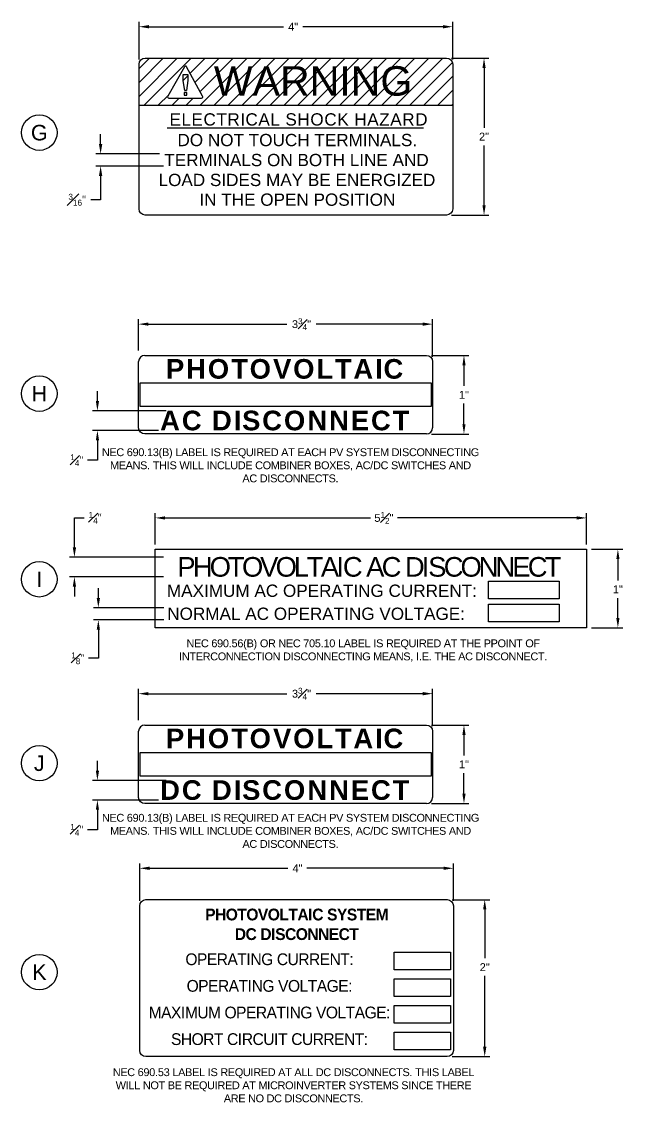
# Model space of a CAD drawing. Header units: feet. Extents: x -1522 to 1718, y -42 to 1309.
# Drawn here: x 1571.99 to 1579.67, y 1267.49 to 1281.26 of the extents above; entities that cross this region are included whole.
import ezdxf
from ezdxf.enums import TextEntityAlignment as Align

# ---------------------------------------------------------------- set-up
doc = ezdxf.new("R2010")
doc.units = ezdxf.units.FT
doc.header["$MEASUREMENT"] = 0
for name, color, linetype in [('E-DETL', 7, 'Continuous'), ('E-TEXT', 7, 'Continuous'), ('G-ANNO-TEXT', 1, 'Continuous')]:
    doc.layers.add(name, color=color, linetype=linetype)
doc.layers.add('G-NPLT', color=67, linetype='Continuous', plot=False)
doc.styles.add('NEI-A', font='arial.ttf')
doc.dimstyles.new('NEI-A', dxfattribs={"dimtxt": 0.1, "dimasz": 0.125, "dimexe": 0.0625, "dimexo": 0.0625, "dimgap": 0.0625, "dimtad": 0, "dimtih": 1, "dimtoh": 1, "dimdec": 4, "dimzin": 3, "dimdsep": 46, "dimlunit": 4, "dimtxsty": 'NEI-A', "dimcen": 0, "dimadec": 0, "dimazin": 0, "dimtfac": 0.75, "dimtdec": 4, "dimtofl": 0, "dimtmove": 0, "dimatfit": 3, "dimfxl": 1, "dimfrac": 1, "dimtolj": 1, "dimtzin": 0, "dimarcsym": 0})

# ---------------------------------------------------------------- blocks, each defined once
blk = doc.blocks.new('*D29')
at = {"layer": 'Defpoints', "color": 0, "transparency": 16777216}
for p in [(1573.896, 1276.302), (1572.958, 1276.052), (1573.798, 1276.052)]:
    blk.add_point(p, dxfattribs=at)
at = {"layer": 'E-DETL', "color": 0, "lineweight": -2, "transparency": 16777216}
for p, q in [((1572.958, 1276.427), (1572.958, 1276.552)), ((1573.833, 1276.302), (1572.896, 1276.302)), ((1573.736, 1276.052), (1572.896, 1276.052)), ((1572.958, 1275.927), (1572.958, 1275.674)), ((1572.958, 1275.674), (1572.833, 1275.674))]:
    blk.add_line(p, q, dxfattribs=at)
at = {"layer": 'E-DETL', "color": 0, "transparency": 16777216}
for points in [[(1572.938, 1276.427), (1572.979, 1276.427), (1572.958, 1276.302)], [(1572.938, 1275.927), (1572.979, 1275.927), (1572.958, 1276.052)]]:
    blk.add_solid(points, dxfattribs=at)
at = {"layer": 'E-DETL', "color": 0, "transparency": 16777216, "insert": (1572.695, 1275.674), "char_height": 0.1, "attachment_point": 5, "style": 'NEI-A'}
blk.add_mtext('\\A1;{\\H0.75x;\\S1#4;}"', dxfattribs=at)
blk = doc.blocks.new('*D30')
at = {"layer": 'Defpoints', "color": 0, "transparency": 16777216}
for p in [(1579.196, 1274.938), (1573.696, 1274.538), (1579.196, 1274.538)]:
    blk.add_point(p, dxfattribs=at)
at = {"layer": 'E-DETL', "color": 0, "lineweight": -2, "transparency": 16777216}
for p, q in [((1573.696, 1274.6), (1573.696, 1275)), ((1573.821, 1274.938), (1576.439, 1274.938)), ((1579.071, 1274.938), (1576.786, 1274.938)), ((1579.196, 1274.6), (1579.196, 1275))]:
    blk.add_line(p, q, dxfattribs=at)
at = {"layer": 'E-DETL', "color": 0, "transparency": 16777216}
for points in [[(1573.821, 1274.958), (1573.821, 1274.917), (1573.696, 1274.938)], [(1579.071, 1274.958), (1579.071, 1274.917), (1579.196, 1274.938)]]:
    blk.add_solid(points, dxfattribs=at)
at = {"layer": 'E-DETL', "color": 0, "transparency": 16777216, "insert": (1576.612, 1274.938), "char_height": 0.1, "attachment_point": 5, "style": 'NEI-A'}
blk.add_mtext('\\A1;5{\\H0.75x;\\S1#2;}"', dxfattribs=at)
blk = doc.blocks.new('*D31')
at = {"layer": 'Defpoints', "color": 0, "transparency": 16777216}
for p in [(1577.498, 1270.473), (1573.498, 1269.995), (1577.498, 1269.995)]:
    blk.add_point(p, dxfattribs=at)
at = {"layer": 'E-DETL', "color": 0, "lineweight": -2, "transparency": 16777216}
for p, q in [((1573.498, 1270.058), (1573.498, 1270.536)), ((1577.498, 1270.058), (1577.498, 1270.536)), ((1573.623, 1270.473), (1575.388, 1270.473)), ((1577.373, 1270.473), (1575.631, 1270.473))]:
    blk.add_line(p, q, dxfattribs=at)
at = {"layer": 'E-DETL', "color": 0, "transparency": 16777216}
for points in [[(1573.623, 1270.494), (1573.623, 1270.452), (1573.498, 1270.473)], [(1577.373, 1270.494), (1577.373, 1270.452), (1577.498, 1270.473)]]:
    blk.add_solid(points, dxfattribs=at)
at = {"layer": 'E-DETL', "color": 0, "transparency": 16777216, "insert": (1575.51, 1270.473), "char_height": 0.1, "attachment_point": 5, "style": 'NEI-A'}
blk.add_mtext('\\A1;4"', dxfattribs=at)
blk = doc.blocks.new('*D32')
at = {"layer": 'Defpoints', "color": 0, "transparency": 16777216}
for p in [(1577.42, 1270.073), (1577.42, 1268.073), (1577.898, 1268.073)]:
    blk.add_point(p, dxfattribs=at)
at = {"layer": 'E-DETL', "color": 0, "lineweight": -2, "transparency": 16777216}
for p, q in [((1577.483, 1270.073), (1577.961, 1270.073)), ((1577.898, 1269.948), (1577.898, 1269.326)), ((1577.898, 1268.198), (1577.898, 1269.101)), ((1577.483, 1268.073), (1577.961, 1268.073))]:
    blk.add_line(p, q, dxfattribs=at)
at = {"layer": 'E-DETL', "color": 0, "transparency": 16777216}
for points in [[(1577.877, 1269.948), (1577.919, 1269.948), (1577.898, 1270.073)], [(1577.877, 1268.198), (1577.919, 1268.198), (1577.898, 1268.073)]]:
    blk.add_solid(points, dxfattribs=at)
at = {"layer": 'E-DETL', "color": 0, "transparency": 16777216, "insert": (1577.898, 1269.213), "char_height": 0.1, "attachment_point": 5, "style": 'NEI-A'}
blk.add_mtext('\\A1;2"', dxfattribs=at)
blk = doc.blocks.new('*D42')
at = {"layer": 'Defpoints', "color": 0, "transparency": 16777216}
for p in [(1577.489, 1281.197), (1573.489, 1280.719), (1577.489, 1280.719)]:
    blk.add_point(p, dxfattribs=at)
at = {"layer": 'E-DETL', "color": 0, "lineweight": -2, "transparency": 16777216}
for p, q in [((1573.489, 1280.781), (1573.489, 1281.259)), ((1573.614, 1281.197), (1575.333, 1281.197)), ((1577.364, 1281.197), (1575.577, 1281.197)), ((1577.489, 1280.781), (1577.489, 1281.259))]:
    blk.add_line(p, q, dxfattribs=at)
at = {"layer": 'E-DETL', "color": 0, "transparency": 16777216}
for points in [[(1573.614, 1281.218), (1573.614, 1281.176), (1573.489, 1281.197)], [(1577.364, 1281.218), (1577.364, 1281.176), (1577.489, 1281.197)]]:
    blk.add_solid(points, dxfattribs=at)
at = {"layer": 'E-DETL', "color": 0, "transparency": 16777216, "insert": (1575.455, 1281.197), "char_height": 0.1, "attachment_point": 5, "style": 'NEI-A'}
blk.add_mtext('\\A1;4"', dxfattribs=at)
blk = doc.blocks.new('*D43')
at = {"layer": 'Defpoints', "color": 0, "transparency": 16777216}
for p in [(1577.411, 1280.797), (1577.411, 1278.797), (1577.889, 1278.797)]:
    blk.add_point(p, dxfattribs=at)
at = {"layer": 'E-DETL', "color": 0, "lineweight": -2, "transparency": 16777216}
for p, q in [((1577.474, 1280.797), (1577.952, 1280.797)), ((1577.889, 1280.672), (1577.889, 1279.909)), ((1577.889, 1278.922), (1577.889, 1279.684)), ((1577.474, 1278.797), (1577.952, 1278.797))]:
    blk.add_line(p, q, dxfattribs=at)
at = {"layer": 'E-DETL', "color": 0, "transparency": 16777216}
for points in [[(1577.869, 1280.672), (1577.91, 1280.672), (1577.889, 1280.797)], [(1577.869, 1278.922), (1577.91, 1278.922), (1577.889, 1278.797)]]:
    blk.add_solid(points, dxfattribs=at)
at = {"layer": 'E-DETL', "color": 0, "transparency": 16777216, "insert": (1577.889, 1279.797), "char_height": 0.1, "attachment_point": 5, "style": 'NEI-A'}
blk.add_mtext('\\A1;2"', dxfattribs=at)
blk = doc.blocks.new('*D50')
at = {"layer": 'Defpoints', "color": 0, "transparency": 16777216}
for p in [(1573.811, 1279.577), (1572.999, 1279.421), (1573.863, 1279.421)]:
    blk.add_point(p, dxfattribs=at)
at = {"layer": 'E-DETL', "color": 0, "lineweight": -2, "transparency": 16777216}
for p, q in [((1572.999, 1279.702), (1572.999, 1279.827)), ((1573.749, 1279.577), (1572.937, 1279.577)), ((1573.8, 1279.421), (1572.937, 1279.421)), ((1572.999, 1279.296), (1572.999, 1278.993)), ((1572.999, 1278.993), (1572.874, 1278.993))]:
    blk.add_line(p, q, dxfattribs=at)
at = {"layer": 'E-DETL', "color": 0, "transparency": 16777216}
for points in [[(1572.978, 1279.702), (1573.02, 1279.702), (1572.999, 1279.577)], [(1572.978, 1279.296), (1573.02, 1279.296), (1572.999, 1279.421)]]:
    blk.add_solid(points, dxfattribs=at)
at = {"layer": 'E-DETL', "color": 0, "transparency": 16777216, "insert": (1572.7, 1278.993), "char_height": 0.1, "attachment_point": 5, "style": 'NEI-A'}
blk.add_mtext('\\A1;{\\H0.75x;\\S3#16;}"', dxfattribs=at)
blk = doc.blocks.new('*D51')
at = {"layer": 'Defpoints', "color": 0, "transparency": 16777216}
for p in [(1577.233, 1277.407), (1573.483, 1277.007), (1577.233, 1276.929)]:
    blk.add_point(p, dxfattribs=at)
at = {"layer": 'E-DETL', "color": 0, "lineweight": -2, "transparency": 16777216}
for p, q in [((1573.483, 1277.07), (1573.483, 1277.47)), ((1577.233, 1276.992), (1577.233, 1277.47)), ((1573.608, 1277.407), (1575.375, 1277.407)), ((1577.108, 1277.407), (1575.746, 1277.407))]:
    blk.add_line(p, q, dxfattribs=at)
at = {"layer": 'E-DETL', "color": 0, "transparency": 16777216}
for points in [[(1573.608, 1277.428), (1573.608, 1277.387), (1573.483, 1277.407)], [(1577.108, 1277.428), (1577.108, 1277.387), (1577.233, 1277.407)]]:
    blk.add_solid(points, dxfattribs=at)
at = {"layer": 'E-DETL', "color": 0, "transparency": 16777216, "insert": (1575.561, 1277.407), "char_height": 0.1, "attachment_point": 5, "style": 'NEI-A'}
blk.add_mtext('\\A1;3{\\H0.75x;\\S3#4;}"', dxfattribs=at)
blk = doc.blocks.new('*D52')
at = {"layer": 'Defpoints', "color": 0, "transparency": 16777216}
for p in [(1577.155, 1277.007), (1577.155, 1276.007), (1577.633, 1276.007)]:
    blk.add_point(p, dxfattribs=at)
at = {"layer": 'E-DETL', "color": 0, "lineweight": -2, "transparency": 16777216}
for p, q in [((1577.218, 1277.007), (1577.696, 1277.007)), ((1577.633, 1276.882), (1577.633, 1276.62)), ((1577.633, 1276.132), (1577.633, 1276.395)), ((1577.218, 1276.007), (1577.696, 1276.007))]:
    blk.add_line(p, q, dxfattribs=at)
at = {"layer": 'E-DETL', "color": 0, "transparency": 16777216}
for points in [[(1577.613, 1276.882), (1577.654, 1276.882), (1577.633, 1277.007)], [(1577.613, 1276.132), (1577.654, 1276.132), (1577.633, 1276.007)]]:
    blk.add_solid(points, dxfattribs=at)
at = {"layer": 'E-DETL', "color": 0, "transparency": 16777216, "insert": (1577.633, 1276.507), "char_height": 0.1, "attachment_point": 5, "style": 'NEI-A'}
blk.add_mtext('\\A1;1"', dxfattribs=at)
blk = doc.blocks.new('*D53')
at = {"layer": 'Defpoints', "color": 0, "transparency": 16777216}
for p in [(1579.196, 1274.538), (1579.196, 1273.538), (1579.596, 1273.538)]:
    blk.add_point(p, dxfattribs=at)
at = {"layer": 'E-DETL', "color": 0, "lineweight": -2, "transparency": 16777216}
for p, q in [((1579.259, 1274.538), (1579.659, 1274.538)), ((1579.596, 1274.413), (1579.596, 1274.141)), ((1579.596, 1273.663), (1579.596, 1273.916)), ((1579.259, 1273.538), (1579.659, 1273.538))]:
    blk.add_line(p, q, dxfattribs=at)
at = {"layer": 'E-DETL', "color": 0, "transparency": 16777216}
for points in [[(1579.576, 1274.413), (1579.617, 1274.413), (1579.596, 1274.538)], [(1579.576, 1273.663), (1579.617, 1273.663), (1579.596, 1273.538)]]:
    blk.add_solid(points, dxfattribs=at)
at = {"layer": 'E-DETL', "color": 0, "transparency": 16777216, "insert": (1579.596, 1274.028), "char_height": 0.1, "attachment_point": 5, "style": 'NEI-A'}
blk.add_mtext('\\A1;1"', dxfattribs=at)
blk = doc.blocks.new('*D54')
at = {"layer": 'Defpoints', "color": 0, "transparency": 16777216}
for p in [(1573.861, 1274.437), (1572.665, 1274.187), (1573.861, 1274.187)]:
    blk.add_point(p, dxfattribs=at)
at = {"layer": 'E-DETL', "color": 0, "lineweight": -2, "transparency": 16777216}
for p, q in [((1572.665, 1274.562), (1572.665, 1274.94)), ((1572.665, 1274.94), (1572.79, 1274.94)), ((1573.799, 1274.437), (1572.602, 1274.437)), ((1573.799, 1274.187), (1572.602, 1274.187)), ((1572.665, 1274.062), (1572.665, 1273.937))]:
    blk.add_line(p, q, dxfattribs=at)
at = {"layer": 'E-DETL', "color": 0, "transparency": 16777216}
for points in [[(1572.644, 1274.562), (1572.686, 1274.562), (1572.665, 1274.437)], [(1572.644, 1274.062), (1572.686, 1274.062), (1572.665, 1274.187)]]:
    blk.add_solid(points, dxfattribs=at)
at = {"layer": 'E-DETL', "color": 0, "transparency": 16777216, "insert": (1572.929, 1274.94), "char_height": 0.1, "attachment_point": 5, "style": 'NEI-A'}
blk.add_mtext('\\A1;{\\H0.75x;\\S1#4;}"', dxfattribs=at)
blk = doc.blocks.new('*D55')
at = {"layer": 'Defpoints', "color": 0, "transparency": 16777216}
for p in [(1573.867, 1273.793), (1572.97, 1273.637), (1573.866, 1273.637)]:
    blk.add_point(p, dxfattribs=at)
at = {"layer": 'E-DETL', "color": 0, "lineweight": -2, "transparency": 16777216}
for p, q in [((1572.97, 1273.918), (1572.97, 1274.043)), ((1573.804, 1273.793), (1572.907, 1273.793)), ((1573.804, 1273.637), (1572.907, 1273.637)), ((1572.97, 1273.512), (1572.97, 1273.149)), ((1572.97, 1273.149), (1572.845, 1273.149))]:
    blk.add_line(p, q, dxfattribs=at)
at = {"layer": 'E-DETL', "color": 0, "transparency": 16777216}
for points in [[(1572.949, 1273.918), (1572.991, 1273.918), (1572.97, 1273.793)], [(1572.949, 1273.512), (1572.991, 1273.512), (1572.97, 1273.637)]]:
    blk.add_solid(points, dxfattribs=at)
at = {"layer": 'E-DETL', "color": 0, "transparency": 16777216, "insert": (1572.707, 1273.149), "char_height": 0.1, "attachment_point": 5, "style": 'NEI-A'}
blk.add_mtext('\\A1;{\\H0.75x;\\S1#8;}"', dxfattribs=at)
blk = doc.blocks.new('CIRCTAG')
at = {"color": 0, "linetype": 'ByBlock', "lineweight": -2, "transparency": 16777216}
blk.add_circle((0, 0), 0.125, dxfattribs=at)
at = {"layer": 'G-ANNO-TEXT', "color": 0, "transparency": 16777216, "style": 'NEI-A'}
blk.add_attdef('TAGNUMBER', text='', height=0.1, dxfattribs=at).set_placement((0, 0), align=Align.MIDDLE_CENTER)
blk = doc.blocks.new('*D10')
at = {"layer": 'Defpoints', "color": 0, "transparency": 16777216}
for p in [(1573.896, 1271.593), (1572.958, 1271.343), (1573.798, 1271.343)]:
    blk.add_point(p, dxfattribs=at)
at = {"layer": 'E-DETL', "color": 0, "lineweight": -2, "transparency": 16777216}
for p, q in [((1572.958, 1271.718), (1572.958, 1271.843)), ((1573.833, 1271.593), (1572.896, 1271.593)), ((1573.736, 1271.343), (1572.896, 1271.343)), ((1572.958, 1271.218), (1572.958, 1270.964)), ((1572.958, 1270.964), (1572.833, 1270.964))]:
    blk.add_line(p, q, dxfattribs=at)
at = {"layer": 'E-DETL', "color": 0, "transparency": 16777216}
for points in [[(1572.938, 1271.718), (1572.979, 1271.718), (1572.958, 1271.593)], [(1572.938, 1271.218), (1572.979, 1271.218), (1572.958, 1271.343)]]:
    blk.add_solid(points, dxfattribs=at)
at = {"layer": 'E-DETL', "color": 0, "transparency": 16777216, "insert": (1572.695, 1270.964), "char_height": 0.1, "attachment_point": 5, "style": 'NEI-A'}
blk.add_mtext('\\A1;{\\H0.75x;\\S1#4;}"', dxfattribs=at)
blk = doc.blocks.new('*D11')
at = {"layer": 'Defpoints', "color": 0, "transparency": 16777216}
for p in [(1577.233, 1272.698), (1573.483, 1272.298), (1577.233, 1272.22)]:
    blk.add_point(p, dxfattribs=at)
at = {"layer": 'E-DETL', "color": 0, "lineweight": -2, "transparency": 16777216}
for p, q in [((1573.483, 1272.36), (1573.483, 1272.76)), ((1577.233, 1272.282), (1577.233, 1272.76)), ((1573.608, 1272.698), (1575.375, 1272.698)), ((1577.108, 1272.698), (1575.746, 1272.698))]:
    blk.add_line(p, q, dxfattribs=at)
at = {"layer": 'E-DETL', "color": 0, "transparency": 16777216}
for points in [[(1573.608, 1272.719), (1573.608, 1272.677), (1573.483, 1272.698)], [(1577.108, 1272.719), (1577.108, 1272.677), (1577.233, 1272.698)]]:
    blk.add_solid(points, dxfattribs=at)
at = {"layer": 'E-DETL', "color": 0, "transparency": 16777216, "insert": (1575.561, 1272.698), "char_height": 0.1, "attachment_point": 5, "style": 'NEI-A'}
blk.add_mtext('\\A1;3{\\H0.75x;\\S3#4;}"', dxfattribs=at)
blk = doc.blocks.new('*D12')
at = {"layer": 'Defpoints', "color": 0, "transparency": 16777216}
for p in [(1577.155, 1272.298), (1577.155, 1271.298), (1577.633, 1271.298)]:
    blk.add_point(p, dxfattribs=at)
at = {"layer": 'E-DETL', "color": 0, "lineweight": -2, "transparency": 16777216}
for p, q in [((1577.218, 1272.298), (1577.696, 1272.298)), ((1577.633, 1272.173), (1577.633, 1271.911)), ((1577.633, 1271.423), (1577.633, 1271.685)), ((1577.218, 1271.298), (1577.696, 1271.298))]:
    blk.add_line(p, q, dxfattribs=at)
at = {"layer": 'E-DETL', "color": 0, "transparency": 16777216}
for points in [[(1577.613, 1272.173), (1577.654, 1272.173), (1577.633, 1272.298)], [(1577.613, 1271.423), (1577.654, 1271.423), (1577.633, 1271.298)]]:
    blk.add_solid(points, dxfattribs=at)
at = {"layer": 'E-DETL', "color": 0, "transparency": 16777216, "insert": (1577.633, 1271.798), "char_height": 0.1, "attachment_point": 5, "style": 'NEI-A'}
blk.add_mtext('\\A1;1"', dxfattribs=at)

msp = doc.modelspace()

# ---------------------------------------------------------------- hatches: boundary and pattern name
at = {"layer": 'E-DETL'}
h = msp.add_hatch(dxfattribs=at)
h.set_pattern_fill('ANSI31', color=30, scale=1.0084, style=0)
h.set_pattern_definition([(45, (1469.23427, 1288.89362), (-0.08913085, 0.08913085), [])])
edge = h.paths.add_edge_path()
edge.add_spline(control_points=[(1577.48939, 1280.19671), (1577.48939, 1280.49149), (1577.48939, 1280.71858), (1577.48939, 1280.71858)], knot_values=[7, 7, 7, 7, 7.3509524, 7.3509524, 7.3509524, 7.3509524], degree=3, periodic=0)
edge.add_spline(control_points=[(1577.48939, 1280.71858), (1577.48939, 1280.76173), (1577.45441, 1280.79671), (1577.41126, 1280.79671)], knot_values=[6, 6, 6, 6, 7, 7, 7, 7], degree=3, periodic=0)
edge.add_spline(control_points=[(1577.41126, 1280.79671), (1577.41126, 1280.79671), (1573.56751, 1280.79671), (1573.56751, 1280.79671)], knot_values=[5, 5, 5, 5, 6, 6, 6, 6], degree=3, periodic=0)
edge.add_spline(control_points=[(1573.56751, 1280.79671), (1573.52436, 1280.79671), (1573.48939, 1280.76173), (1573.48939, 1280.71858)], knot_values=[4, 4, 4, 4, 5, 5, 5, 5], degree=3, periodic=0)
edge.add_spline(control_points=[(1573.48939, 1280.71858), (1573.48939, 1280.71858), (1573.48939, 1280.49149), (1573.48939, 1280.19671)], knot_values=[3.6490476, 3.6490476, 3.6490476, 3.6490476, 4, 4, 4, 4], degree=3, periodic=0)
edge.add_line((1573.48939, 1280.19671), (1577.48939, 1280.19671))
edge = h.paths.add_edge_path(flags=16)
edge.add_spline(control_points=[(1573.87043, 1280.28722), (1573.87043, 1280.28722), (1574.28479, 1280.28727), (1574.28479, 1280.28727), (1574.30015, 1280.28733), (1574.3067, 1280.30068), (1574.29931, 1280.31416)], knot_values=[2, 2, 2, 2, 3, 3, 3, 4, 4, 4, 4], degree=3, periodic=0)
edge.add_spline(control_points=[(1573.87043, 1280.28722), (1573.85509, 1280.28713), (1573.84871, 1280.29795), (1573.85628, 1280.31132), (1573.85628, 1280.31132), (1573.90947, 1280.40511), (1573.96265, 1280.49889)], knot_values=[4, 4, 4, 4, 5, 5, 5, 5.5, 5.5, 5.5, 5.5], degree=3, periodic=0)
edge.add_spline(control_points=[(1573.96265, 1280.49889), (1574.01583, 1280.59267), (1574.06901, 1280.68645), (1574.06901, 1280.68645)], knot_values=[5.5, 5.5, 5.5, 5.5, 6, 6, 6, 6], degree=3, periodic=0)
edge.add_spline(control_points=[(1574.06901, 1280.68645), (1574.07658, 1280.6998), (1574.08877, 1280.69969), (1574.09617, 1280.68623), (1574.09617, 1280.68623), (1574.29931, 1280.31416), (1574.29931, 1280.31416)], knot_values=[0, 0, 0, 0, 1, 1, 1, 2, 2, 2, 2], degree=3, periodic=0)
h.paths.add_polyline_path([(1574.11008, 1280.51174), (1574.09375, 1280.38289), (1574.07206, 1280.38289), (1574.05036, 1280.50901), (1574.05036, 1280.5863), (1574.11008, 1280.5863)], flags=0)
h.paths.add_polyline_path([(1574.09917, 1280.32492), (1574.06391, 1280.32492), (1574.06391, 1280.36022), (1574.09917, 1280.36022)], flags=0)

# ---------------------------------------------------------------- linework, layer by layer
msp.add_line((1573.48939, 1280.19671), (1577.48939, 1280.19671), dxfattribs=at)
for points in [[(1574.05036, 1280.5863), (1574.11008, 1280.5863), (1574.11008, 1280.51174), (1574.09375, 1280.38289), (1574.07206, 1280.38289), (1574.05036, 1280.50901), (1574.05036, 1280.5863)], [(1574.09917, 1280.32492), (1574.09917, 1280.36022), (1574.06391, 1280.36022), (1574.06391, 1280.32492), (1574.09917, 1280.32492)], [(1573.56161, 1277.00735), (1577.15536, 1277.00735)], [(1573.48348, 1276.08548), (1573.48348, 1276.92923)], [(1577.23348, 1276.92923), (1577.23348, 1276.08548)], [(1577.15536, 1276.00735), (1573.56161, 1276.00735)], [(1573.48348, 1271.37605), (1573.48348, 1272.2198)], [(1573.56161, 1272.29792), (1577.15536, 1272.29792)], [(1577.23348, 1272.2198), (1577.23348, 1271.37605)], [(1577.15536, 1271.29792), (1573.56161, 1271.29792)]]:
    msp.add_lwpolyline(points, dxfattribs=at)
for points in [[(1573.50264, 1276.65735), (1577.21433, 1276.65735), (1577.21433, 1276.35735), (1573.50264, 1276.35735)], [(1573.69634, 1274.53759), (1579.19634, 1274.53759), (1579.19634, 1273.53759), (1573.69634, 1273.53759)], [(1577.9467, 1274.13144), (1578.84899, 1274.13144), (1578.84899, 1273.90601), (1577.9467, 1273.90601)], [(1577.9467, 1273.83822), (1578.84899, 1273.83822), (1578.84899, 1273.61279), (1577.9467, 1273.61279)], [(1573.50264, 1271.94792), (1577.21433, 1271.94792), (1577.21433, 1271.64792), (1573.50264, 1271.64792)], [(1576.74201, 1269.40283), (1577.4624, 1269.40283), (1577.4624, 1269.1774), (1576.74201, 1269.1774)], [(1576.74201, 1269.06354), (1577.4624, 1269.06354), (1577.4624, 1268.83811), (1576.74201, 1268.83811)], [(1576.74201, 1268.72424), (1577.4624, 1268.72424), (1577.4624, 1268.49881), (1576.74201, 1268.49881)], [(1576.74201, 1268.38494), (1577.4624, 1268.38494), (1577.4624, 1268.15951), (1576.74201, 1268.15951)]]:
    msp.add_lwpolyline(points, close=True, dxfattribs=at)
for points in [[(1573.48939, 1280.71858), (1573.48939, 1280.76173), (1573.52436, 1280.79671), (1573.56751, 1280.79671)], [(1573.48939, 1278.87483), (1573.48939, 1278.87483), (1573.48939, 1280.71858), (1573.48939, 1280.71858)], [(1573.56751, 1280.79671), (1573.56751, 1280.79671), (1577.41126, 1280.79671), (1577.41126, 1280.79671)], [(1577.41126, 1280.79671), (1577.45441, 1280.79671), (1577.48939, 1280.76173), (1577.48939, 1280.71858)], [(1577.48939, 1280.71858), (1577.48939, 1280.71858), (1577.48939, 1278.87483), (1577.48939, 1278.87483)], [(1573.56751, 1278.79671), (1573.52436, 1278.79671), (1573.48939, 1278.83167), (1573.48939, 1278.87483)], [(1577.41126, 1278.79671), (1577.41126, 1278.79671), (1573.56751, 1278.79671), (1573.56751, 1278.79671)], [(1577.48939, 1278.87483), (1577.48939, 1278.83167), (1577.45441, 1278.79671), (1577.41126, 1278.79671)], [(1573.56161, 1277.00735), (1573.51846, 1277.00735), (1573.48348, 1276.97238), (1573.48348, 1276.92923)], [(1577.15536, 1277.00735), (1577.19851, 1277.00735), (1577.23348, 1276.97238), (1577.23348, 1276.92923)], [(1573.56161, 1276.00735), (1573.51846, 1276.00735), (1573.48348, 1276.04233), (1573.48348, 1276.08548)], [(1577.15536, 1276.00735), (1577.19851, 1276.00735), (1577.23348, 1276.04233), (1577.23348, 1276.08548)], [(1573.56161, 1272.29792), (1573.51846, 1272.29792), (1573.48348, 1272.26295), (1573.48348, 1272.2198)], [(1577.15536, 1272.29792), (1577.19851, 1272.29792), (1577.23348, 1272.26295), (1577.23348, 1272.2198)], [(1573.56161, 1271.29792), (1573.51846, 1271.29792), (1573.48348, 1271.3329), (1573.48348, 1271.37605)], [(1577.15536, 1271.29792), (1577.19851, 1271.29792), (1577.23348, 1271.3329), (1577.23348, 1271.37605)], [(1573.49829, 1269.99509), (1573.49829, 1270.03824), (1573.53327, 1270.07322), (1573.57642, 1270.07322)], [(1573.49829, 1268.15134), (1573.49829, 1268.15134), (1573.49829, 1269.99509), (1573.49829, 1269.99509)], [(1573.57642, 1270.07322), (1573.57642, 1270.07322), (1577.42017, 1270.07322), (1577.42017, 1270.07322)], [(1577.42017, 1270.07322), (1577.46331, 1270.07322), (1577.49829, 1270.03824), (1577.49829, 1269.99509)], [(1577.49829, 1269.99509), (1577.49829, 1269.99509), (1577.49829, 1268.15134), (1577.49829, 1268.15134)], [(1573.57642, 1268.07322), (1573.53327, 1268.07322), (1573.49829, 1268.10818), (1573.49829, 1268.15134)], [(1577.42017, 1268.07322), (1577.42017, 1268.07322), (1573.57642, 1268.07322), (1573.57642, 1268.07322)], [(1577.49829, 1268.15134), (1577.49829, 1268.10818), (1577.46331, 1268.07322), (1577.42017, 1268.07322)]]:
    msp.add_open_spline(points, degree=3, dxfattribs=at)
msp.add_open_spline([(1574.06901, 1280.68645), (1574.07658, 1280.6998), (1574.08877, 1280.69969), (1574.09617, 1280.68623), (1574.09617, 1280.68623), (1574.29931, 1280.31416), (1574.29931, 1280.31416), (1574.3067, 1280.30068), (1574.30015, 1280.28733), (1574.28479, 1280.28727), (1574.28479, 1280.28727), (1573.87043, 1280.28722), (1573.87043, 1280.28722), (1573.85509, 1280.28713), (1573.84871, 1280.29795), (1573.85628, 1280.31132), (1573.85628, 1280.31132), (1574.06901, 1280.68645), (1574.06901, 1280.68645)], degree=3, knots=[0, 0, 0, 0, 1, 1, 1, 2, 2, 2, 3, 3, 3, 4, 4, 4, 5, 5, 5, 6, 6, 6, 6], dxfattribs=at)
at = {"layer": 'G-ANNO-TEXT'}
msp.add_lwpolyline([(1573.84856, 1279.91067), (1577.1179, 1279.91067)], dxfattribs=at)

# ---------------------------------------------------------------- block references
ref = msp.add_blockref('CIRCTAG', (1572.21718, 1279.84749), dxfattribs=dict(at, xscale=1.807828162050252, yscale=1.807828162050252, zscale=1.807828162050252))
ref.add_attrib('TAGNUMBER', 'G', dxfattribs={"layer": 'E-TEXT', "color": 0, "transparency": 16777216, "height": 0.19778, "style": 'NEI-A'}).set_placement((1572.21718, 1279.84749), align=Align.MIDDLE_CENTER)
ref = msp.add_blockref('CIRCTAG', (1572.21718, 1276.52138), dxfattribs=dict(at, xscale=1.807828162050252, yscale=1.807828162050252, zscale=1.807828162050252))
ref.add_attrib('TAGNUMBER', 'H', dxfattribs={"layer": 'E-TEXT', "color": 0, "transparency": 16777216, "height": 0.19778, "style": 'NEI-A'}).set_placement((1572.21718, 1276.52138), align=Align.MIDDLE_CENTER)
ref = msp.add_blockref('CIRCTAG', (1572.21718, 1274.15589), dxfattribs=dict(at, xscale=1.807828162050252, yscale=1.807828162050252, zscale=1.807828162050252))
ref.add_attrib('TAGNUMBER', 'I', dxfattribs={"layer": 'E-TEXT', "color": 0, "transparency": 16777216, "height": 0.19778, "style": 'NEI-A'}).set_placement((1572.21718, 1274.15589), align=Align.MIDDLE_CENTER)
ref = msp.add_blockref('CIRCTAG', (1572.21718, 1271.81195), dxfattribs=dict(at, xscale=1.807828162050252, yscale=1.807828162050252, zscale=1.807828162050252))
ref.add_attrib('TAGNUMBER', 'J', dxfattribs={"layer": 'E-TEXT', "color": 0, "transparency": 16777216, "height": 0.19778, "style": 'NEI-A'}).set_placement((1572.21718, 1271.81195), align=Align.MIDDLE_CENTER)
ref = msp.add_blockref('CIRCTAG', (1572.21718, 1269.14981), dxfattribs=dict(at, xscale=1.807828162050252, yscale=1.807828162050252, zscale=1.807828162050252))
ref.add_attrib('TAGNUMBER', 'K', dxfattribs={"layer": 'E-TEXT', "color": 0, "transparency": 16777216, "height": 0.19778, "style": 'NEI-A'}).set_placement((1572.21718, 1269.14981), align=Align.MIDDLE_CENTER)

# ---------------------------------------------------------------- texts
at = {"layer": 'E-DETL', "attachment_point": 5, "style": 'NEI-A'}
for s, insert, char_height, width in [('WARNING', (1575.70886, 1280.50373), 0.375, 2.3419119), ('{\\fArial|b1|i0|c0|p34;\\T1.1;PHOTOVOLTAIC}', (1575.35848, 1276.83536), 0.25, 3.75), ('{\\T0.85;PHOTOVOLTAIC AC DISCONNECT}', (1576.41014, 1274.31238), 0.25, 6.2020424), ('MAXIMUM AC OPERATING CURRENT:', (1575.82186, 1274.00879), 0.1563, 4.2229434), ('NORMAL AC OPERATING VOLTAGE:', (1575.74743, 1273.71557), 0.1563, 4.1432285), ('{\\fArial|b1|i0|c0|p34;\\T1.1;PHOTOVOLTAIC}', (1575.35848, 1272.12593), 0.25, 3.75)]:
    msp.add_mtext(s, dxfattribs=dict(at, insert=insert, char_height=char_height, width=width))
at = {"layer": 'G-ANNO-TEXT', "style": 'NEI-A'}
for s, insert, char_height, width, attachment_point in [('WARNING', (1575.70886, 1280.50373), 0.375, 2.3419119, 5), ('\\pi0.38806;{\\T1.05;ELECTRICAL SHOCK HAZARD}', (1573.48939, 1279.93576), 0.1563, 4, 7), ('\\pi0.4894;DO NOT TOUCH TERMINALS.', (1573.48939, 1279.67289), 0.1563, 4, 7), ('\\pi0.32196;TERMINALS ON BOTH LINE AND', (1573.48939, 1279.41809), 0.1563, 4, 7), ('\\pi0.2484;LOAD SIDES MAY BE ENERGIZED', (1573.48939, 1279.1644), 0.1563, 4, 7), ('\\pi0.76954;IN THE OPEN POSITION', (1573.48939, 1278.91331), 0.1563, 4, 7), ('{\\fArial|b1|i0|c0|p34;\\T1.1;PHOTOVOLTAIC}', (1575.35848, 1276.83536), 0.25, 3.75, 5), ('{\\fArial|b1|i0|c0|p34;\\T1.1;AC DISCONNECT}', (1575.35848, 1276.1775), 0.25, 3.75, 5), ('{\\T0.85;PHOTOVOLTAIC AC DISCONNECT}', (1576.41014, 1274.31238), 0.25, 6.2020424, 5), ('MAXIMUM AC OPERATING CURRENT:', (1575.82186, 1274.00879), 0.1563, 4.2229434, 5), ('NORMAL AC OPERATING VOLTAGE:', (1575.74743, 1273.71557), 0.1563, 4.1432285, 5), ('{\\fArial|b1|i0|c0|p34;\\T1.1;PHOTOVOLTAIC}', (1575.35848, 1272.12593), 0.25, 3.75, 5), ('{\\fArial|b1|i0|c0|p34;\\T1.1;DC DISCONNECT}', (1575.35848, 1271.46807), 0.25, 3.75, 5), ('{\\fArial|b1|i0|c0|p34;\\W0.95;\\T0.95;PHOTOVOLTAIC SYSTEM\\PDC DISCONNECT}', (1575.49829, 1269.75773), 0.15, 4, 5), ('{\\W0.95;\\T0.95;OPERATING CURRENT:}', (1575.15192, 1269.31271), 0.15, 3.180184, 5), ('{\\W0.95;\\T0.95;OPERATING VOLTAGE:}', (1575.15192, 1268.97342), 0.15, 3.180184, 5), ('{\\W0.95;\\T0.95;MAXIMUM OPERATING VOLTAGE:}', (1575.15192, 1268.63412), 0.15, 3.180184, 5), ('{\\W0.95;\\T0.95;SHORT CIRCUIT CURRENT:}', (1575.15192, 1268.29482), 0.15, 3.180184, 5)]:
    msp.add_mtext(s, dxfattribs=dict(at, insert=insert, char_height=char_height, width=width, attachment_point=attachment_point))
at = {"layer": 'G-NPLT', "char_height": 0.1, "width": 4.805447, "attachment_point": 5, "style": 'NEI-A'}
for s, insert in [('{\\T0.95;NEC 690.13(B) LABEL IS REQUIRED AT EACH PV SYSTEM DISCONNECTING MEANS. THIS WILL INCLUDE COMBINER BOXES, AC/DC SWITCHES AND AC DISCONNECTS.}', (1575.41918, 1275.60765)), ('{\\T0.95;NEC 690.56(B) OR NEC 705.10 LABEL IS REQUIRED AT THE PPOINT OF INTERCONNECTION DISCONNECTING MEANS, I.E. THE AC DISCONNECT.}', (1576.3465, 1273.2471)), ('{\\T0.95;NEC 690.13(B) LABEL IS REQUIRED AT EACH PV SYSTEM DISCONNECTING MEANS. THIS WILL INCLUDE COMBINER BOXES, AC/DC SWITCHES AND AC DISCONNECTS.}', (1575.41989, 1270.94902)), ('{\\T0.95;NEC 690.53 LABEL IS REQUIRED AT ALL DC DISCONNECTS. THIS LABEL WILL NOT BE REQUIRED AT MICROINVERTER SYSTEMS SINCE THERE ARE NO DC DISCONNECTS.}', (1575.45842, 1267.70715))]:
    msp.add_mtext(s, dxfattribs=dict(at, insert=insert))

# ---------------------------------------------------------------- dimensions: what is measured, and where the dimension line sits
at = {"layer": 'E-DETL'}
for base, p1, p2, picture, middle in [((1577.48939, 1281.19671), (1573.48939, 1280.71858), (1577.48939, 1280.71858), '*D42', (1575.4547, 1281.19671)), ((1577.23348, 1277.40735), (1573.48348, 1277.00735), (1577.23348, 1276.92923), '*D51', (1575.56079, 1277.40735)), ((1579.19634, 1274.93759), (1573.69634, 1274.53759), (1579.19634, 1274.53759), '*D30', (1576.61245, 1274.93759)), ((1577.23348, 1272.69792), (1573.48348, 1272.29792), (1577.23348, 1272.2198), '*D11', (1575.56079, 1272.69792)), ((1577.49829, 1270.47322), (1573.49829, 1269.99509), (1577.49829, 1269.99509), '*D31', (1575.50951, 1270.47322))]:
    dim = msp.add_linear_dim(base=base, p1=p1, p2=p2, dimstyle='NEI-A', override={"dimtxsty": 'NEI-A'}, dxfattribs=at)
    dim.commit()
    dim.dimension.update_dxf_attribs({"geometry": picture, "text_midpoint": middle, "dimtype": 160})
for base, p1, p2, picture, middle in [((1577.88939, 1278.79671), (1577.41126, 1280.79671), (1577.41126, 1278.79671), '*D43', (1577.88939, 1279.79671)), ((1572.99924, 1279.42072), (1573.81134, 1279.57705), (1573.86286, 1279.42072), '*D50', (1572.70049, 1278.99336)), ((1577.63348, 1276.00735), (1577.15536, 1277.00735), (1577.15536, 1276.00735), '*D52', (1577.63348, 1276.50735)), ((1572.958368, 1276.052474), (1573.89561, 1276.302416), (1573.798321, 1276.052474), '*D29', (1572.694589, 1275.67351)), ((1572.6649, 1274.18728), (1573.86121, 1274.43737), (1573.86116, 1274.18728), '*D54', (1572.92868, 1274.93981)), ((1579.59634, 1273.53759), (1579.19634, 1274.53759), (1579.19634, 1273.53759), '*D53', (1579.59634, 1274.02844)), ((1572.97, 1273.63733), (1573.86654, 1273.79346), (1573.86649, 1273.63733), '*D55', (1572.70745, 1273.14919)), ((1577.63348, 1271.29792), (1577.15536, 1272.29792), (1577.15536, 1271.29792), '*D12', (1577.63348, 1271.79792)), ((1572.958368, 1271.343044), (1573.89561, 1271.592986), (1573.798321, 1271.343044), '*D10', (1572.694589, 1270.964081)), ((1577.89829, 1268.07322), (1577.42017, 1270.07322), (1577.42017, 1268.07322), '*D32', (1577.89829, 1269.21325))]:
    dim = msp.add_linear_dim(base=base, p1=p1, p2=p2, angle=90, dimstyle='NEI-A', override={"dimtxsty": 'NEI-A'}, dxfattribs=at)
    dim.commit()
    dim.dimension.update_dxf_attribs({"geometry": picture, "text_midpoint": middle, "dimtype": 160})

doc.saveas('drawing.dxf')
